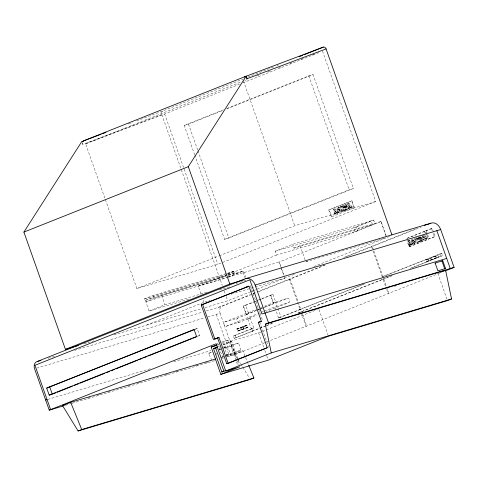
<?xml version="1.0" encoding="UTF-8"?>
<svg xmlns="http://www.w3.org/2000/svg" width="478" height="478" viewBox="0 0 478 478"><rect width="100%" height="100%" fill="white"/><g stroke="black" fill="none" stroke-linecap="round" stroke-linejoin="round"><path stroke-width="0.36" stroke-dasharray="2.39 1.79" d="M338.878 208.533L338.119 208.94L338.054 209.418L338.532 209.274C338.735 207.338 341.083 209.8 340.246 210.81L338.962 211.121L338.753 210.762L339.864 210.374L339.326 209.37L338.848 209.513L339.386 210.511L339.864 210.374M413.321 239.896L412.562 240.303L412.502 240.781L412.98 240.637C413.177 238.701 415.525 241.163 414.695 242.173L413.404 242.483L413.201 242.125L414.307 241.737L413.775 240.733L413.297 240.876L413.829 241.88L414.307 241.737M412.502 238.97L411.839 239.872L411.827 240.918L411.349 241.055L411.462 239.741L412.311 238.976M339.553 211.103L339.733 209.746L338.4 208.671M414.002 242.466L414.181 241.109L412.843 240.04M340.109 212.16C343.975 209.908 336.673 204.62 336.906 209.693L338.532 209.274M414.551 243.523C416.481 242.615 415.37 239.747 413.829 239.006M413.775 240.733L411.654 241.533L412.783 243.613C416.446 244.867 417.055 239.663 414.008 238.755M136.535 120.886L162.884 110.956L243.099 79.043M247.939 77.113L273.53 66.938M276.983 65.558L278.369 65.008M322.507 51.182L375.738 201.513L217.866 264.322L136.863 288.557L85.598 143.794L240.703 82.091M85.598 143.794L164.635 113.991L239.418 84.242M242.878 82.861L319.041 52.562M194.701 154.944L184.239 125.409L223.686 109.719M227.146 108.339L308.812 75.853L313.06 74.58L353.397 188.499L228.831 238.056L224.582 239.329L194.946 155.649M184.239 125.409L188.493 124.137L223.095 110.37M226.554 108.996L313.06 74.58M224.582 239.329L349.149 189.772L353.397 188.499M328.756 209.95L351.975 200.754L354.455 207.763L331.242 216.958L328.756 209.95L351.975 200.754M333.453 209.454L335.024 208.868L338.555 212.728L336.966 213.319L336.446 212.692L335.437 213.092L335.652 213.845L334.546 214.281L333.453 209.454L333.859 209.334L334.959 214.162L334.546 214.281M340.157 206.789L341.74 206.203L344.1 210.529L342.517 211.115L340.157 206.789L340.611 206.651L342.971 210.977M343.419 206.843L344.005 206.657L345.833 209.842L344.369 210.374L342.009 206.048L343.903 205.349L345.905 207.799L345.02 204.901L346.359 204.369L348.713 208.701L347.249 209.233L345.63 205.964L346.699 209.448L345.863 209.782L343.419 206.843L345.313 210.003L347.225 209.292L346.15 205.803L345.552 205.994M345.97 207.775L345.379 207.954L344.495 205.062L346.359 204.369M347.428 203.891L349 203.305L352.537 207.165L350.942 207.763L350.428 207.129L349.412 207.53L349.627 208.283L348.528 208.719L347.428 203.891L347.835 203.771L348.934 208.599L347.249 209.233M342.009 206.048L343.903 205.349M136.863 288.557L218.571 256.053M219.265 255.778L294.735 225.747L375.738 201.513M344.005 206.657L346.389 209.621M346.15 205.803L347.769 209.077M334.618 210.463L335.12 211.987L335.526 211.868L335.09 210.314L334.618 210.463L335.711 211.754L336.118 211.629L335.09 210.314M348.599 204.901L349.101 206.424L349.508 206.305L349.071 204.751L348.599 204.901L349.687 206.191L350.099 206.072L349.071 204.751M338.173 207.518C341.991 206.108 343.025 213.815 338.334 212.25L337.211 210.165L339.326 209.37M335.12 211.987L336.118 211.629M345.379 207.954L343.377 205.504M349.101 206.424L350.099 206.072M335.437 213.092L336.853 212.567L337.372 213.2M349.412 207.53L350.834 207.004L351.354 207.637M336.966 213.319L338.555 212.728M342.517 211.115L344.1 210.529M344.369 210.374L345.313 210.003M350.942 207.763L352.537 207.165M334.959 214.162L336.058 213.726L335.843 212.973M348.934 208.599L350.033 208.163L349.818 207.41M144.481 298.881L225.287 274.707L225.849 276.29L145.043 300.465L144.481 298.881L153.068 295.47L234.071 271.229L234.632 272.813L227.833 275.501M145.043 300.465L153.629 297.053L227.283 275.011M188.858 299.132L149.064 311.041L145.778 301.749L161.66 295.428L225.61 276.296M275.31 251.219L356.313 226.978L357.669 230.808L276.666 255.049L275.31 251.219L292.703 244.3L373.706 220.059L375.063 223.889L294.06 248.13L292.703 244.3M227.928 273.655L233.873 271.289L234.435 272.872M227.468 273.858L234.071 271.229M200.963 293.928L198.245 286.25L227.134 274.754M227.827 274.48L276.666 255.049M294.06 248.13L300.082 245.734L381.085 221.499L386.774 237.56L390.795 235.959M228.161 276.965L242.663 271.193L245.483 279.158M228.257 277.001L243.445 270.96L245.561 276.935M356.313 226.978L373.706 220.059M149.064 311.041L164.952 304.725L207.583 291.968M381.085 221.499L279.068 262.064L280.801 266.951M146.728 325.064L203.933 302.311L210.368 300.381M306.44 261.526L307.778 260.994M204.996 307.635L227.737 300.829L249.791 292.058M250.478 291.783L252.545 290.959M253.232 290.684L294.454 274.27M313.849 266.551L386.774 237.56M218.398 307.348L250.281 294.669M253.053 293.564L324.437 265.165M343.843 257.439L417.312 228.215M364.977 283.729L300.094 309.541L289.417 279.403L326.695 264.573M346.018 256.883L421.208 227.044M206.233 310.987L222.228 306.201L252.031 294.346M252.725 294.072L256.19 292.691M258.962 291.592L290.146 279.182L298.589 303.016M406.886 238.343L425.014 231.227L427.894 239.364L409.078 246.756L406.915 240.655M426.603 234.369L425.402 230.964L432.321 228.293L433.05 230.336M407.16 238.331L425.014 231.227M425.402 230.964L432.321 228.293M243.254 306.051L245.704 305.322L248.691 313.765L246.242 314.5L243.254 306.051L257.708 300.315M258.257 300.082L270.662 295.159L273.655 303.608L264.107 307.408M245.704 305.322L254.565 301.791M255.252 301.522L260.707 299.353M261.388 299.079L272.98 294.466L275.973 302.915L287.278 298.415A2.247 1.685 73.3 0 1 289.596 299.903A2.247 1.685 73.3 0 1 288.778 302.64L266.15 311.399M407.895 240.816L409.467 240.231L413.004 244.091L411.409 244.682L410.895 244.055L409.879 244.455L410.094 245.208L408.995 245.644L407.895 240.816L408.302 240.697L409.401 245.525L408.995 245.644M421.668 240.655L420.311 241.145L417.862 238.205L419.756 241.366L421.668 240.655L420.598 237.166L420.001 237.357L421.692 240.595L423.161 240.064L421.142 236.353M416.452 237.417L418.812 241.737L420.281 241.205L418.453 238.02L420.837 240.99M420.001 237.357L421.142 240.81M420.598 237.166L422.217 240.44M409.066 241.826L409.568 243.35L409.975 243.23L409.538 241.677L409.066 241.826L410.154 243.117L410.566 242.991L409.538 241.677M423.048 236.263L423.544 237.787L423.956 237.668L423.52 236.12L423.048 236.263L424.135 237.554L424.542 237.435L423.52 236.12M409.568 243.35L410.566 242.991M419.116 237.004L419.887 239.293L418.238 237.351M423.544 237.787L424.542 237.435M418.352 236.712L420.347 239.161L419.672 236.951M195.096 329.348L197.169 328.523L199.667 335.568L196.894 336.667M421.877 235.254L422.97 240.087L424.076 239.645L423.861 238.892L424.87 238.492L425.277 238.367L425.796 239L426.985 238.528L424.333 235.636M409.879 244.455L411.301 243.929L411.821 244.563M423.861 238.892L425.277 238.367M411.409 244.682L413.004 244.091M414.605 238.152L416.959 242.477L418.543 241.892L416.189 237.566M418.812 241.737L419.756 241.366M421.692 240.595L424.482 239.526L424.267 238.773M424.87 238.492L425.39 239.125L426.985 238.528M409.401 245.525L410.5 245.089L410.285 244.336M416.959 242.477L418.543 241.892M409.078 246.756L427.894 239.364M426.848 235.051L428.294 239.137L435.219 236.467L433.289 231.017M428.294 239.137L435.219 236.467M265.78 326.002L234.256 338.358L233.407 335.956L253.752 328.045L250.191 317.995L239.299 322.327L226.381 326.193A2.247 1.685 73.3 0 1 224.068 324.699A2.247 1.685 73.3 0 1 224.887 321.963L259.93 308.023M260.624 307.748L274.366 302.281L287.278 298.415M246.242 314.5L259.201 309.344M259.883 309.075L275.973 302.915M260.695 308.764L246.373 314.458L243.386 306.016M261.376 308.489L263.426 307.677M224.887 321.963L237.799 318.103L248.691 313.765M226.381 326.193L257.307 313.891M257.995 313.616L263.492 311.429M264.179 311.154L275.86 306.506L288.778 302.64M233.407 335.956L251.912 328.601L252.76 330.997L252.151 331.182L247.741 318.724L257.289 314.93M236.849 328.882L246.768 325.273L247.55 327.484L241.031 330.083L237.638 331.099L236.849 328.882L246.768 325.273M237.058 329.043L247.371 325.339L248.016 327.167L241.796 329.641L237.703 330.866L237.058 329.043L247.371 325.339M237.703 330.866L248.016 327.167M237.638 331.099L247.55 327.484M363.172 284.332L279.188 317.745L279.827 319.543M382.502 276.643L441.684 253.28L442.532 255.676L412.138 267.776M278.578 317.93L300.817 309.32L298.834 303.715M441.684 253.28L382.962 276.643L372.29 246.505M425.946 260.068L438.009 255.503L438.517 256.919L428.814 260.779L426.454 261.49L425.946 260.068L438.009 255.503M217.197 344.698L218.536 344.166M222.551 342.565L229.912 339.637L237.094 359.904M426.454 261.49L438.517 256.919M252.151 331.182L265.786 325.751M266.473 325.482L271.928 323.313M234.256 338.358L252.76 330.997M297.782 313.084L392.336 275.471M410.297 268.325L442.532 255.676M266.467 325.727L274.061 322.704M298.218 313.096L383.081 279.26L385.734 286.746M381.97 279.594L392.791 275.471M218.195 346.705L219.527 346.18M222.856 344.853L231.645 341.567L239.699 364.302M222.987 345.008L231.645 341.567M222.503 343.706L258.616 332.897L265.535 330.149M266.228 329.874L317.416 309.505M211.85 360.293L208.516 353.391L211.844 352.071M219.247 349.854L220.579 349.322M223.238 348.265L226.566 346.944L228.586 354.234L226.59 355.029M223.728 348.187L231.25 345.194L238.653 342.977L240.673 350.266L226.996 355.71L224.977 348.42L238.653 342.977M221.589 357.263L222.957 356.719M226.375 355.357L234.584 352.089L240.673 350.266M226.154 356.642L234.728 354.079L242.884 350.834L245.363 356.952M227.367 356.857L234.776 354.64L265.911 342.254M266.605 341.979L439.527 273.183M128.218 124.023L132.376 122.458M244.861 80.465L247.634 79.42M256.644 76.02L258.723 75.237M267.74 71.837L269.819 71.055M278.829 67.655L280.909 66.866M289.925 63.472L292.004 62.684M301.015 59.29L303.094 58.501M312.104 55.107L314.189 54.319M82.156 142.719L82.754 144.41L161.791 114.606A2.993 2.247 73.3 0 1 162.884 110.956M338.651 207.374L337.635 207.99L337.384 209.549L336.906 209.693M349 203.305L348.593 203.431L352.131 207.291M344.495 205.062L345.02 204.901M341.74 206.203L341.286 206.335L343.646 210.667M335.024 208.868L334.618 208.994L338.149 212.847M337.211 210.165L337.689 210.027L338.812 212.107L340.187 212.136M350.428 207.129L350.834 207.004M338.753 210.762L340.025 210.965M338.962 211.121L339.44 210.977M349.627 208.283L350.033 208.163M346.699 209.448L347.225 209.292M336.446 212.692L336.853 212.567M338.334 212.25L338.812 212.107M354.455 207.763L354.037 207.888L351.551 200.88M335.652 213.845L336.058 213.726M331.242 216.958L331.666 216.833L329.181 209.824M228 274.796L234.632 272.813M228.454 275.447L243.445 270.96M145.778 301.749L226.781 277.515M198.245 286.25L227.57 277.473M228.287 277.258L279.248 262.01L281.47 268.295M305.771 261.795L385.877 237.829M236.007 283.46L245.955 280.484M219.414 289.991L230.073 286.806M409.467 240.231L409.06 240.356L412.598 244.21M417.862 238.205L418.453 238.02M231.113 294.179L250.424 288.401M251.135 288.186L284.936 278.071M411.654 241.533L412.132 241.39L413.255 243.469L414.629 243.499M419.821 239.317L420.413 239.137M413.201 242.125L414.468 242.328M289.417 279.403L290.146 279.182M413.404 242.483L413.882 242.34M425.39 239.125L425.796 239M424.076 239.645L424.482 239.526M410.895 244.055L411.301 243.929M412.783 243.613L413.255 243.469M414.151 243.643L415.029 243.38M410.094 245.208L410.5 245.089M83.979 343.843L93.963 340.856M113.925 334.881L201.441 308.698M48.141 358.291L54.576 356.367M74.61 350.374L202.66 312.062M272.98 294.466L270.53 295.201L273.524 303.649M36.728 368.126L204.841 317.822M207.703 316.968L220.119 313.251A5.778 4.338 73.3 0 1 222.228 306.201M195.317 329.079L197.169 328.523M247.741 318.724L250.191 317.995M197.193 336.309L199.667 335.568M298.983 309.875L300.817 309.32M299.831 312.271L301.672 311.722M251.303 328.78L253.752 328.045M394.338 286.352L397.188 285.503M216.779 343.568L218.159 343.156M221.619 342.123L229.912 339.637M217.544 345.188L218.96 344.763M47.806 399.405L151.532 368.371M173.711 361.732L210.912 350.601M218.781 348.247L220.209 347.823M223.788 346.753L227.361 345.678M220.507 348.755L219.163 349.155L222.497 356.056M223.202 347.948L226.566 346.944M219.587 350.033L220.938 349.633M208.516 353.391L211.879 352.388M226.554 354.837L228.586 354.234M221.451 357.251L223.59 356.606M226.453 355.752L242.884 350.834M221.583 357.329L223.608 356.725M87.546 398.114L90.402 397.26M97.548 395.127L100.404 394.266M107.55 392.133L110.412 391.279M127.554 386.146L130.416 385.292M137.562 383.153L140.418 382.298M165.424 374.818L168.28 373.957M175.426 371.824L178.288 370.97M195.436 365.837L198.292 364.983M205.438 362.844L208.294 361.989M65.695 405.23L71.413 403.516M72.13 403.307L215.202 360.496M222.36 358.357L223.788 357.926M411.349 241.055L412.98 240.637M423.042 234.794L426.573 238.653M234.728 354.079L237.452 358.518M237.841 359.157L240.565 363.597M240.954 364.23L242.507 366.769M242.896 367.403L249.504 378.188M417.312 237.877L419.337 241.581M415.735 237.697L418.089 242.029M415.394 238.63L417.414 242.34M342.529 205.893L344.895 210.218M420.616 236.508L422.636 240.219M345.833 204.53L348.187 208.856M231.25 345.194L234.584 352.089M245.638 357.628L248.399 364.427M431.461 228.55L432.913 232.637M433.152 233.318L434.359 236.724M439.844 253.83L440.698 256.232M435.649 256.208L436.151 257.63M426.262 230.707L429.154 238.881M424.052 231.519L424.53 232.876M425.492 235.588L426.932 239.657M437.812 273.344L446.966 299.204M428.312 259.357L428.814 260.779M407.877 240.368L410.04 246.469M380.906 221.553L386.099 236.216M383.81 279.044L386.463 286.531M386.702 287.206L388.871 293.337M371.561 246.72L372.804 250.227M373.049 250.926L382.233 276.864M386.696 289.471L388.142 293.552M308.812 75.853L349.149 189.772M243.475 80.985L294.735 225.747M300.082 245.734L305.024 259.697M319.047 309.654L327.956 334.815M302.634 314.44L306.733 326.014L306.004 326.229L300.943 311.937M281.721 268.995L284.44 276.678M281.046 267.65L283.765 275.334M284.016 276.033L284.757 278.124M277.945 308.483L281.028 317.195M275.017 307.874L279.003 319.131M250.299 285.707L262.709 320.768M259.697 321.963L268.642 347.231M188.493 124.137L197.707 150.158M197.952 150.857L228.831 238.056M258.616 332.897L263.814 347.578M264.806 350.374L266.539 355.262M266.784 355.961L267.776 358.757M225.485 274.647L225.861 275.698M243.374 326.289L244.156 328.5M243.272 326.564L243.923 328.392M241.151 327.818L241.796 329.641M164.635 113.991L217.866 264.322M240.249 327.866L241.031 330.083M161.791 114.606L222.258 285.372M224.254 290.988L225.246 293.803M226.243 296.611L227.737 300.829M235.248 335.407L236.096 337.809M237.339 360.603L239.317 366.196M220.119 313.251L234.776 354.64M229.518 342.2L237.811 365.628M216.283 314.399L230.94 355.787M203.192 300.214L203.933 302.311M161.66 295.428L164.952 304.725M153.068 295.47L153.629 297.053M216.468 353.164L216.839 354.491M422.283 235.134L423.383 239.962M239.299 322.327A2.247 1.685 73.3 0 1 236.98 320.84A2.247 1.685 73.3 0 1 237.799 318.103M274.366 302.281A2.247 1.685 73.3 0 1 276.678 303.769A2.247 1.685 73.3 0 1 275.86 306.506M82.754 144.41A2.993 2.247 73.3 0 1 82.539 142.886M371.167 220.824L353.768 227.743L355.124 231.573L372.523 224.654L371.167 220.824"/><path stroke-width="0.72" d="M78.273 345.552L65.438 349.388L23.9 232.093L81.756 141.59L246.158 76.181L247.054 78.715L326.086 48.911L391.888 234.722M23.9 232.093L188.302 166.691L246.158 76.181M299.114 56.757L302.574 55.382M303.954 54.833L323.319 47.125A2.683 2.014 73.3 0 1 326.086 48.911M65.438 349.388L229.84 283.986L244.103 279.72M445.078 270.972L454.1 267.381L440.698 229.536A9.536 7.158 73.3 0 0 430.851 223.208L245.316 278.722L36.692 361.715A5.778 4.338 73.3 0 0 34.583 368.765L49.24 410.154L62.833 406.085M267.274 347.781L228.149 363.346L218.978 337.45L213.457 339.511L201.232 305L249.092 286.191M201.232 305L248.901 286.125L261.317 321.186L258.305 322.381L267.25 347.649L226.751 363.764L217.586 337.868M424.243 225.455L427.015 224.355M426.717 224.851L430.851 223.208M46.701 388.082L194.08 329.45L196.572 336.494L49.192 395.127L46.701 388.082L194.403 329.623M55.747 392.82L52.287 394.201L49.79 387.156M57.127 392.271L72.351 386.218M74.425 385.388L78.577 383.738M79.963 383.189L104.873 373.276M106.253 372.726L109.713 371.352M111.099 370.803L114.559 369.422M115.945 368.873L137.389 360.34M138.775 359.791L142.235 358.416M143.621 357.861L147.081 356.486M148.461 355.937L165.071 349.328M166.452 348.779L191.361 338.872M192.748 338.316L196.207 336.942M45.661 400.044L47.041 399.494M218.978 337.45L214.849 339.093L202.624 304.582M261.508 321.246L258.305 322.381M49.24 410.154L216.086 343.778L225.736 371.03L239.568 366.895L220.824 374.352L211.174 347.094L216.528 344.961M225.736 371.03L271.265 352.919L265.314 324.192L268.564 322.895L454.1 267.381M248.674 365.102L253.914 378.014L250.281 379.46L78.093 430.977L62.54 405.601L70.69 402.356L215.733 358.96M213.529 348.564L215.662 347.924L223.955 371.352L221.828 371.992L213.529 348.564L217.526 346.974M215.662 347.924L217.657 347.13M442.765 260.731L441.971 261.048L444.731 268.851L445.526 268.534L442.765 260.731L435.034 263.121M440.405 272.311L445.604 270.249L451.549 298.977L447.462 300.602L328.452 336.213L268.266 360.155L220.824 374.352M221.828 371.992L225.825 370.402M78.093 430.977L81.72 429.537L253.914 378.014M323.319 47.125L244.282 76.928A2.683 2.014 73.3 0 1 245.071 76.838M101.181 134.222L83.847 140.759A2.993 2.247 73.3 0 0 83.124 141.291M102.567 133.697L106.032 132.394M247.281 286.908L245.859 287.242M245.316 278.722A9.536 7.158 73.3 0 1 255.162 285.049L440.698 229.536M37.409 361.505L40.989 360.43M446.685 258.425L261.962 313.992L249.886 279.899L248.076 280.514L34.936 365.312L50.62 409.604M445.526 268.534L437.896 270.817L435.135 263.014M265.314 324.192L445.604 270.249M49.192 395.127L51.666 394.386M211.174 347.094L216.128 345.612M62.54 405.601L65.396 404.747M226.751 363.764L228.149 363.346M271.265 352.919L451.549 298.977M70.69 402.356L81.72 429.537M436.862 230.683L450.264 268.534M255.162 285.049L268.564 322.895M188.302 166.691L229.84 283.986M82.784 141.847A2.993 2.247 73.3 0 1 82.939 141.548M246.355 77.55A2.683 2.014 73.3 0 1 247.054 78.715"/></g></svg>
